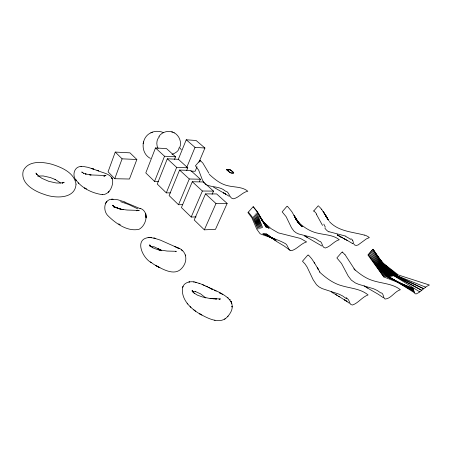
<?xml version="1.0" encoding="UTF-8"?>
<svg xmlns="http://www.w3.org/2000/svg" width="452" height="452" viewBox="0 0 452 452"><rect width="100%" height="100%" fill="white"/><g stroke="black" fill="none" stroke-linecap="round" stroke-linejoin="round"><path stroke-width="0.68" d="M192.303 291.178L192.247 290.591L192.264 291.331L192.891 291.212L192.32 291.348M318.423 206.281L318.411 205.976M192.264 291.331L192.185 290.472L192.388 291.218M150.053 245.752L150.007 246.221L149.883 245.057L150.341 246.193L149.685 244.86L151.234 246.775L150.968 246.566L153.245 247.984L156.528 249.238L161.5 250.374L158.07 249.679L167.099 251.046L176.337 251.306L175.517 251.465L175.811 251.385M151.335 132.611C140.719 136.877 140.329 153.347 150.42 158.42M308.32 255.612L308.23 254.928L307.71 255.205L302.478 261.216L305.038 263.974L307.123 267.092L313.157 279.748L316.53 284.749L319.067 286.924L322.106 288.574L338.96 294.116L342.684 295.987L346.119 298.495C350.119 298.196 348.577 305.281 352.543 305.004C358.453 302.947 362.176 296.998 368.081 294.941C360.775 288.777 350.758 288.416 341.978 285.783C333.282 283.5 325.948 277.94 319.44 271.951M113.35 206.999L113.458 205.926L113.554 206.801L113 205.276L114.576 207.304L112.435 205.242L114.576 207.304M125.085 202.061L117.825 199.756L111.503 199.309L113.056 199.208C103.615 198.456 102.48 211.265 108.508 216.282C116.266 223.808 127.701 231.819 139.041 229.3C146.504 225.384 149.685 211.389 140.018 208.276M143.109 143.646L143.211 143.154M143.374 142.346L143.482 141.849M196.162 282.41C190.851 280.596 182.902 282.161 182.399 288.89C181.585 300.45 191.563 309.383 200.829 314.49L199.699 313.841C207.7 318.281 220.723 325.417 228.13 316.044C240.487 301.213 222.192 293.32 210.824 288.489M179.653 147.742C182.28 141.6 178.585 133.837 172.189 131.984M115.249 152.07L108.068 171.805L114.757 178.709L129.447 179.026L136.854 159.499L129.95 152.844L115.249 152.07L122.102 158.833L136.854 159.499M182.744 287.314L182.868 286.975M182.941 286.777L183.066 286.438M114.757 178.709L122.102 158.833M174.523 159.409L175.574 156.793L166.522 148.606L155.499 147.945L145.798 172.918L154.544 181.416L158.675 181.495M154.544 181.416L164.522 156.234L155.499 147.945M186.693 170.387L187.761 167.811L178.376 159.324L167.313 158.799L157.245 184.043L166.308 192.857L170.455 192.88M178.337 159.257L186.241 139.781L196.123 140.504L204.92 148.013L198.948 162.223M166.308 192.857L176.67 167.393L167.313 158.799M199.315 181.777L200.394 179.241L190.659 170.438L179.568 170.059L169.11 195.58L178.512 204.722L182.67 204.683M186.603 167.754L195.027 147.38L204.92 148.013M178.512 204.722L189.281 178.981L200.394 179.241M197.049 166.743L195.151 171.263L190.925 171.122M212.101 194.337L213.513 191.106L203.411 181.964L192.286 181.744L181.422 207.553L191.185 217.039L196.078 216.915M191.185 217.039L202.377 191.015L213.513 191.106M205.502 193.885L194.202 219.977L204.344 229.831L215.474 229.356L227.141 203.428L216.644 193.936L205.502 193.885L215.988 203.524L227.141 203.428M204.344 229.831L215.988 203.524M106.904 201.242L105.209 203.762M158.833 136.589C161.663 132.255 167.528 130.3 172.387 132.052M102.152 194.671C108.469 194.919 112.215 188.021 112.678 182.495C113.633 173.771 102.655 173.161 97.056 170.364M227.605 316.654L228.13 316.044M263.437 221.972L271.11 228.672L278.279 232.859L300.427 238.436L306.603 241.922C300.879 243.498 297.241 249.097 291.512 250.668L290.031 250.284L288.947 249.108L286.76 244.939L285.709 243.826C277.765 239.249 268.725 237.159 260.149 233.791L256.855 229.311L251.832 217.689L247.905 212.576L253.176 206.694L257.612 212.265M108.22 192.326L109.056 191.439M313.581 211.146L318.191 205.852M62.24 183.455L63.642 182.252L62.523 182.857L64.178 182.28L60.749 183.054L56.336 183.003L48.827 181.365L41.816 178.297L38.222 175.738L35.94 173.093L36.968 174.557L36.442 173.404L36.731 174.613M382.432 262.646L398.359 274.98L429.4 285.02C424.377 287.026 421.14 291.947 416.111 293.941L415.026 293.698L414.399 292.704L412.84 288.139L383.844 276.946L367.9 254.962L372.533 249.662L373.053 249.278L390.918 276.409L373.053 249.278L389.81 276.534L372.533 249.662L388.726 276.613L414.399 292.704M224.525 319.191L225.158 318.79M103.954 176.184L104.661 175.862L104.022 176.15M136.73 210.818L137.815 210.338L136.51 210.525L139.244 210.429L127.114 210.033L119.904 209.101L123.198 209.655L117.565 208.338L113.605 206.372M342.418 252.176L341.853 252.227L336.87 257.928L341.531 263.476L348.266 276.149L351.323 280.104L355.379 282.958L358.634 284.308L373.691 288.8L377.363 290.546L380.742 292.896L381.804 293.032C383.759 294.495 383.07 297.586 385.014 299.049C391.104 298.71 394.596 291.427 400.382 289.715C392.489 283.517 381.895 283.573 372.702 280.551C365.527 278.347 359.425 273.731 353.843 268.861M152.053 132.3C155.477 130.622 160.748 131.249 163.364 132.594M150.872 132.809L152.477 132.12M219.322 299.207L219.045 299.314L220.474 298.953L210.061 298.444M104.587 175.89L106.062 175.534L90.971 174.941L85.309 173.89L86.112 174.11L83.411 173.178M150.482 246.255L150.171 246.346L154.143 246.798L159.087 249.216L157.974 248.527M188.998 281.958L189.535 281.884L189.134 281.941M192.552 291.286L195.643 291.574M37.544 176.043L43.155 175.947L50.381 177.557L55.528 179.625L54.997 179.365L60.568 182.936M369.047 237.724L366.295 238.933L360.696 243.052A32.725 15.215 -50.4 0 1 360.018 243.543C356.899 246.6 353.249 246.199 352.961 241.046A32.211 14.972 -48.5 0 0 352.78 240.605L352.577 240.198M149.137 237.526L148.103 237.594L151.375 237.645M80.953 166.568L84.004 166.602L88.276 167.393L98.463 170.901L97.242 170.438M148.923 237.543C133.747 238.899 142.691 258.284 151.279 262.595M81.693 166.517C74.213 165.924 71.67 175.619 76.241 180.489L75.682 179.602C81.733 188.235 92.485 193.399 102.745 194.682M176.67 167.393L187.761 167.811M114.412 207.304L117.469 207.666L114.972 207.174L120.633 209.067M164.522 156.234L175.574 156.793M215.186 298.93L216.644 299.009L208.767 298.258L202.146 296.891L197.332 295.099L193.948 292.952M214.321 298.868L212.536 298.716M150.228 237.543L155.16 238.362L153.917 238.057M211.056 298.563L212.033 298.665M193.597 281.929L194.219 282.014M214.632 320.202L215.022 320.282M195.501 282.257L200.456 283.76L206.728 286.5L205.897 286.105M154.025 238.085L160.471 240.165L175.252 246.741M120.537 201.654L128.854 204.575L137.792 208.892M195.394 291.512L200.586 293.868L205.846 297.975M171.771 131.86L172.076 131.95M199.699 283.483L198.976 283.229M124.763 202.18L140.414 208.751M206.931 185.083C212.954 187.371 220.243 186.439 225.305 191.049C229.588 191.575 229.006 198.258 233.266 198.812C238.809 197.852 242.295 192.196 247.832 191.236C242.328 186.665 234.746 187.388 228.17 185.806C220.734 184.303 214.694 179.331 209.259 174.325M345.882 236.17L329.05 231.712M364.628 235.187C352.475 231.808 338.537 231.61 329.333 221.52M425.682 287.161L396.093 275.381L383.46 264.358M202.711 284.675L204.293 285.37M272.98 238.176L262.866 233.757L274.195 238.922L264.041 233.786L275.166 239.848L265.171 233.82L276.07 240.82L266.324 233.848L277.019 241.741L284.257 246.057L290.031 250.284M413.45 289.077L386.923 276.697L370.013 252.696L386.002 276.748L369.177 253.725L384.968 276.822L368.414 254.583L383.844 276.946M230.543 170.059L229.831 169.766A1.819 0.627 23.8 0 0 229.339 169.636L226.842 169.5L229.3 169.732A1.588 0.548 23.8 0 1 229.859 169.873L230.475 170.127M207.575 286.907L206.683 286.478L209.242 287.715M178.054 248.091L174.817 246.538L176.698 247.425L176.218 247.193C186.71 249.849 188.693 260.708 181.794 268.262C174.715 276.336 163.223 269.398 155.855 265.578L159.884 267.725L154.036 264.493L150.397 261.945M83.671 173.291L81.784 171.929L82.36 172.771L82.207 172.37M208.378 287.291L212.706 289.416L211.705 288.918M209.169 287.675L210.123 288.144M210.92 288.529L211.807 288.969M214.242 290.167L216.186 291.128M214.384 290.235L215.135 290.602M173.935 132.702L174.218 132.848M220.124 293.105L219.293 292.681L221.186 293.653M177.529 247.826L179.297 248.73L178.732 248.436M220.938 293.523L222.763 294.489M344.752 239.057L345.486 239.447M304.693 235.978L307.552 237.486M343.181 238.227L343.916 238.611L341.684 237.419M344.074 238.701L346.277 239.865M343.288 238.283L347.435 240.492L346.752 240.119M208.903 173.246L202.846 163.087L200.123 160.381L195.428 165.805L198.716 170.234L202.507 180.235L204.293 183.173M341.526 237.334L340.808 236.938L342.35 237.78M341.576 237.362L342.3 237.752M347.119 240.317L352.515 243.515M304.874 236.074L321.914 246.024M224.345 193.332L223.446 192.829L225.808 194.157L213.485 187.145M341.475 237.3L340.045 236.509M200.739 314.439L201.891 315.067M340.599 236.82L339.181 236.023M118.684 223.825L120.255 224.7M338.175 235.447L338.78 235.786L337.384 234.983L340.701 236.882M339.028 235.938L339.734 236.334M337.181 234.876L337.977 235.334M366.549 287.483L378.414 294.354L383.415 297.761M152.115 247.374L152.883 247.82M224.904 193.648L229.243 196.321M338.712 296.309L339.588 296.817L335.254 294.263M331.175 291.822L336.972 295.292M338.949 296.444L346.995 301.495L344.418 299.761L345.283 300.326M332.389 292.574L332.841 292.856M419.727 291.885L394.138 275.805L384.2 265.121M364.131 285.907L367.346 287.992M352.21 243.312L352.385 243.43M160.144 249.928L159.053 249.193L161.223 250.753M346.142 300.902L349.289 303.224M181.337 249.899L182.704 250.871M195.71 311.264L193.784 309.829M205.061 183.936L205.942 184.569M231.147 170.415L233.492 172.415M231.006 170.432L233.288 172.381A1.576 0.548 23.9 0 1 233.435 172.647M346.136 297.591L346.983 298.241M227.475 297.399L228.243 297.998M194.688 293.54L192.959 291.969L193.586 292.63M383.273 263.77L397.24 275.161L383.754 264.036M186.241 139.781L195.027 147.38M296.987 221.056C303.089 226.825 310.304 231.927 318.745 233.396C325.66 234.978 333.542 235.057 339.294 239.724C333.966 241.17 330.632 246.572 325.299 248.012C321.496 247.724 322.903 241.351 319.072 241.08L316.151 239.085L312.982 237.667L298.653 233.961L296.083 232.769L293.953 231.108L291.5 227.757L286.144 216.711L282.167 211.847L286.681 206.598L287.201 206.242L287.382 206.722M179.749 147.94L181.275 149.595M383.313 263.68L396.093 275.381L423.705 288.715L395.104 275.596L385.093 265.934M179.568 170.059L189.281 178.981M192.286 181.744L202.377 191.015M342.271 251.95L344.944 254.651M319.259 206.654L321.784 209.508M190.077 306.569L190.93 307.383M287.918 206.841L291.828 211.66L297.874 222.175L294.003 215.225L298.591 222.717L294.551 216.706L298.676 222.808L294.568 216.853L298.845 223M299.67 223.989L302.382 226.723L299.586 223.898M308.987 255.623L311.626 258.634L314.677 263.194M381.268 261.476L395.104 275.596L421.716 290.325L394.138 275.805L379.996 259.697M78.795 183.518L78.247 182.947L78.614 183.331M262.589 221.322L269.149 228.328L264.782 223.966L268.403 228.017L261.425 219.576M299.337 223.604L301.879 226.486L296.297 219.841M193.219 292.241L192.275 290.794M229.582 299.269L230.136 299.936L229.87 299.608M381.143 261.555L393.138 276.019L376.855 255.307M301.507 226.299L295.817 218.932M261.748 220.18L267.674 227.684L260.024 217.129M295.851 219.186L301.631 226.362L295.823 219.039M248.47 212.197L252.493 217.333L258.03 229.136L253.346 216.514L259.222 228.797L254.239 215.531L260.346 228.396L255.137 214.502L261.448 227.983L256.03 213.508L262.561 227.588L256.945 212.621M187.134 303.185L187.795 304.043M321.525 209.174L326.451 216.864L324.926 214.288L326.434 216.841L325.96 216.033M345.057 254.702L355.131 270.172M295.789 218.898L298.925 223.102L295.371 218.226M316.377 214.254L322.53 225.429M379.211 258.827L392.048 276.228L373.166 249.6M259.945 217.18L266.912 227.373L258.041 213.389L266.025 227.124L257.951 212.593L253.176 206.694M328.892 220.774L327.711 218.966M323.101 211.372L323.349 211.756M323.609 212.157L323.361 211.773M328.197 219.723L325.988 216.09M319.886 271.968L317.293 267.708L318.496 269.708M324.124 212.971L323.875 212.576L324.118 212.96M327.643 218.841L328.158 219.666L327.112 217.983M324.135 212.994L324.881 214.22L324.389 213.4M314.1 262.245L318.411 269.59M325.977 216.062L327.531 218.672M326.513 216.971L327.011 217.807M324.909 214.265L325.4 215.079M325.451 215.18L325.932 215.983M325.412 215.107L325.898 215.932M200.439 160.398L200.569 161.228M233.447 172.613L233.469 172.681A1.797 0.627 23.9 0 1 233.452 172.862L233.373 172.952A1.576 0.548 23.9 0 1 233.153 173.026L231.503 172.975A1.582 0.554 23.9 0 1 231.085 172.879L230.305 172.574A1.678 0.582 23.9 0 1 229.763 172.257L226.345 169.483L229.622 172.28A1.876 0.655 23.9 0 0 230.079 172.557L230.966 172.941A1.808 0.627 23.9 0 0 231.622 173.105L233.345 173.156A1.819 0.633 23.9 0 0 233.599 173.071L233.69 172.969A2.062 0.718 23.9 0 0 233.707 172.76M185.495 254.911L185.732 255.843M231.695 303.145L231.836 303.812M230.469 170.025A1.819 0.627 23.8 0 1 231.079 170.387M233.481 172.449A1.819 0.633 23.9 0 1 233.695 172.794M230.413 170.099A1.588 0.548 23.8 0 1 230.949 170.415M364.662 235.051A21.623 18.583 89.8 0 1 369.205 237.43M350.78 238.842A8.113 3.752 -49.4 0 1 352.447 240.317M313.852 210.914A23.097 17.82 -7.4 0 1 316.66 214.129M325.389 227.17A41.392 25.917 -66.9 0 1 323.813 224.085M328.903 231.938A26.414 17.566 -54.6 0 1 324.802 227.983M345.808 236.577A22.64 17.611 74.5 0 1 350.498 239.413M178.919 147.962A7.893 3.74 -21.2 0 1 172.009 154.358M158.047 148.538A9.221 7.238 76.9 0 1 159.381 136.758M231.995 306.315L231.961 306.897L231.995 306.315M76.032 184.133C75.264 199.253 54.907 198.484 44.482 194.462C34.493 191.32 20.035 183.444 23.25 170.85C28.114 160.483 41.855 161.726 51.172 164.076C61.229 167.121 74.168 172.393 76.032 184.133M192.597 291.241L192.264 291.37L192.569 291.28M228.565 170.732L228.107 170.59L228.565 170.732M227.565 169.873L227.266 169.862L227.565 169.873M227.989 170.234L227.684 170.229L227.989 170.234M90.954 174.941L89.377 174.743L90.954 174.941M92.688 168.76L91.507 168.359L93.841 169.178L92.688 168.76M413.8 290.269L386.923 276.697L370.866 251.623L387.816 276.658L414.072 291.517L388.726 276.613L371.708 250.594L387.816 276.658L413.8 290.269M86.196 188.874L84.586 187.925L86.174 188.879M327.587 218.751L327.062 217.892L327.547 218.695M192.558 291.427L192.354 291.054L192.558 291.427M231.39 302.19L231.068 301.433L231.39 302.19M111.977 178.116L111.859 177.834L112.282 178.868L111.977 178.116M145.781 213.96L145.623 213.22L146.115 217.87L145.781 213.96"/></g></svg>
